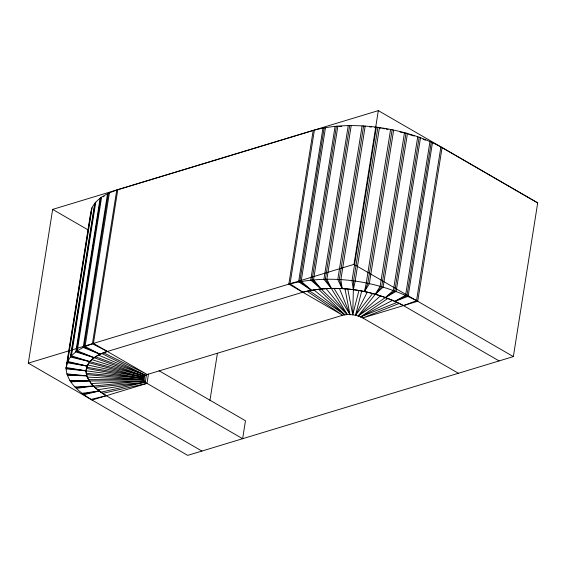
<?xml version="1.0" encoding="UTF-8"?>
<svg xmlns="http://www.w3.org/2000/svg" width="566" height="566" viewBox="0 0 566 566"><rect width="100%" height="100%" fill="white"/><g stroke="black" fill="none" stroke-linecap="round" stroke-linejoin="round"><path stroke-width="0.85" d="M458.389 373.27L362.764 317.936L358.179 315.97L352.738 314.767L353.566 280.969L377.904 127.322C400.19 130.505 422.314 136.576 442.06 147.62L537.686 202.953M28.3 363.153L52.652 209.399L378.321 110.625L537.7 202.847L513.348 356.601L187.679 455.375L28.3 363.153L353.969 264.379L513.348 356.601M90.525 213.849L66.052 368.169C66.859 383.125 80.422 392.846 92.053 400.042L147.004 383.373L242.637 438.707L245.474 420.764L159.032 370.744M377.904 127.322C356.382 124.704 334.181 124.548 313.175 130.484L117.77 189.744C107.547 193.126 96.503 198.114 91.664 208.401L66.158 368.869L85.982 370.822C86.754 382.503 97.211 390.024 106.302 395.719L201.928 451.052M92.039 207.786L67.708 361.433L86.98 366.039C90.765 358.002 99.39 354.111 107.377 351.465L302.782 292.205C336.331 283.835 373.029 289.608 403.473 305.59L499.099 360.924M94.77 203.357L70.432 357.005L89.704 361.61L71.429 355.83L95.76 202.182M95.152 202.734L70.814 356.389L67.326 362.056L66.052 368.169L142.943 378.392L143.969 380.932L147.004 383.373L148.497 373.977M100.147 198.213L75.816 351.861L94.09 357.648L77.259 350.828L101.597 197.18M100.762 197.654L76.424 351.309L70.814 356.389L89.704 361.61M107.533 193.77L83.195 347.418L100.033 354.238L85.056 346.555L109.394 192.9M108.368 193.289L84.03 346.944L76.424 351.309L94.09 357.648M89.449 361.058L89.18 362.764L143.248 377.211L144.089 376.142L147.224 374.522L342.628 315.262L347.276 314.519L352.738 314.767L358.901 290.712M116.745 190.134L92.407 343.781L107.377 351.465C96.758 354.373 82.94 362.933 86.739 375.831C90.171 384.88 98.335 390.844 106.302 395.719L91.048 399.384M100.033 354.238L84.03 346.944L93.432 343.399L117.77 189.744M144.917 374.954L143.969 380.932L93.694 386.026M146.481 374.501L145.257 382.192L101.052 392.167M209.944 400.417L217.415 353.276M307.133 291.221L342.628 315.262L288.837 284.132L313.175 130.484M314.371 130.194L290.04 283.849L302.782 292.205C336.36 283.884 372.994 289.65 403.473 305.59L416.541 300.666L440.879 147.011M322.945 128.135L298.607 281.79L311.357 290.146L301.154 281.316L325.492 127.668M324.148 127.845L299.81 281.5L311.357 290.146M335.079 126.367L310.741 280.014L320.943 288.844L313.536 279.767L337.874 126.112M336.423 126.183L312.085 279.837L320.943 288.844M348.239 125.61L323.901 279.257L331.315 288.342L326.879 279.229L351.217 125.581M349.689 125.539L325.358 279.187L331.315 288.342M362.106 125.878L337.775 279.526L342.204 288.639L340.859 279.724L365.19 126.069M363.634 125.921L339.296 279.569L342.204 288.639M353.969 264.379L378.321 110.625M376.34 127.166L352.002 280.821L353.354 289.735L355.123 281.231L379.461 127.583M390.59 129.444L366.252 283.099L364.483 291.596L369.329 283.722L393.66 130.074M392.146 129.706L367.808 283.361L364.483 291.596M404.499 132.663L380.161 286.311L375.315 294.186L383.118 287.132L407.456 133.477M406.013 133.024L381.682 286.672L375.315 294.186M417.729 136.731L393.398 290.379L385.595 297.44L396.158 291.377L420.496 137.722M419.173 137.184L394.835 290.839L385.595 297.44M429.955 141.557L405.624 295.204L395.054 301.275L408.128 296.343L432.459 142.696M431.285 142.094L406.947 295.742L395.054 301.275M399.193 303.461L362.764 317.936L417.722 301.268L442.06 147.62M91.664 208.401L90.489 215.221M67.326 362.056L86.98 366.039L85.982 370.822L66.187 367.504M86.471 373.334L142.943 378.392L143.248 377.211L87.504 364.9M372.555 293.605L355.519 315.255L361.674 291.2M355.519 315.255L367.228 292.183M385.439 297.546L358.179 315.97L375.216 294.313M358.179 315.97L380.543 295.735M103.528 196.805L104.08 196.395M397.056 302.393L360.627 316.875L387.887 298.452M360.627 316.875L392.783 300.263M288.837 284.132C331.782 273.42 378.753 280.814 417.722 301.268M83.881 394.686L99.135 391.021L82.077 393.328M102.807 393.349L147.004 383.373M82.877 394.028L99.135 391.021M97.557 389.797L145.257 382.192L94.982 387.286M76.339 388.368L93.397 386.054L74.953 386.96M75.54 387.675L93.397 386.054M339.175 126.487L341.765 126.359M70.792 381.852L89.237 380.953L69.859 380.423M91.112 383.515L143.969 380.932L89.548 380.953M70.205 381.137L89.237 380.953M88.77 379.673L143.191 379.652L86.718 374.593M67.368 375.3L86.739 375.831L66.915 373.885M87.206 377.105L143.191 379.652M67.021 374.586L86.739 375.831M363.818 126.331L365.289 126.48M369.577 126.897L371.289 127.067M374.72 127.407L376.432 127.576M379.376 127.966L381.088 128.249M382.8 128.539L384.512 128.829M386.224 129.112L387.936 129.402M67.184 362.721L86.98 366.039M86.895 367.263L143.248 377.211M86.591 368.452L142.943 378.392M400.07 132.012L403.402 132.812M404.237 133.01L405.666 133.35M90.022 361.695L144.089 376.142L94.381 357.754M408.61 134.284L414.142 136.031M91.699 359.566L144.089 376.142M95.725 356.842L145.427 375.237L102 353.608M423.064 139.243L425.427 140.205M98.406 355.031L145.427 375.237M103.79 352.894L147.224 374.522L93.432 343.399M52.652 209.399L87.73 229.697M309.312 290.733L344.8 314.767L318.616 289.247M313.67 289.75L344.8 314.767M321.092 288.993L347.276 314.519L331.407 288.49M326.044 288.49L347.276 314.519M334.089 288.49L349.958 314.519L345.005 288.985M339.444 288.49L349.958 314.519M347.793 289.233L352.738 314.767"/></g></svg>
